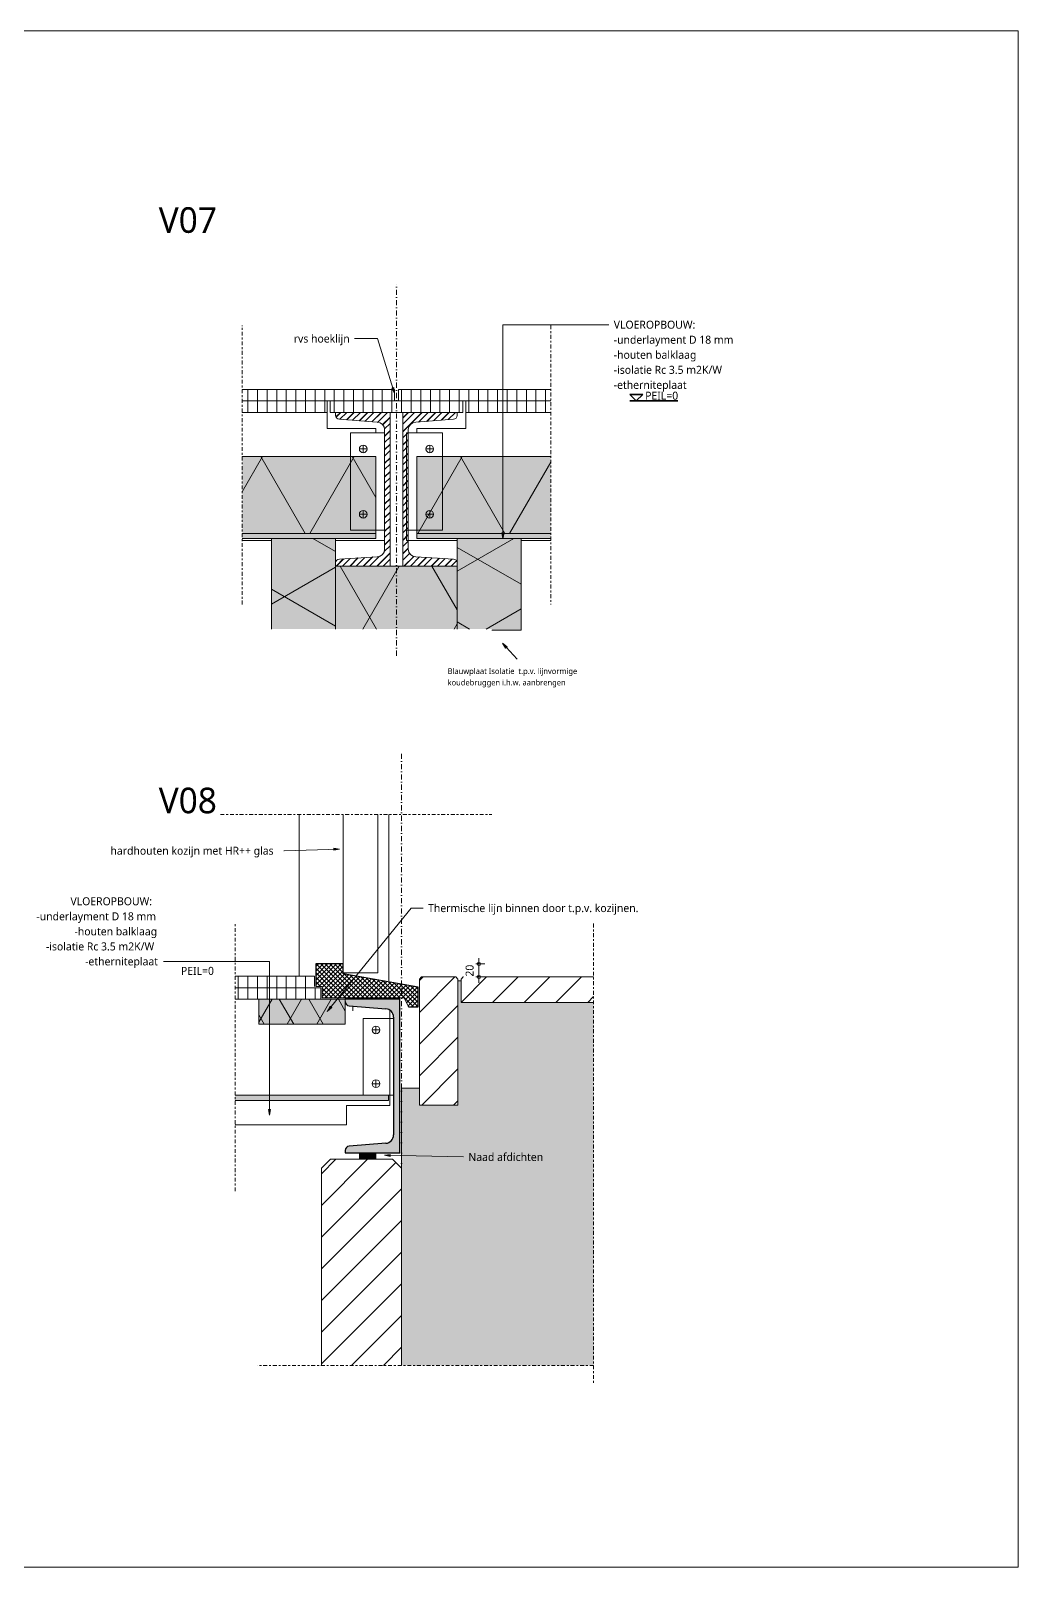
# Model space of a CAD drawing. Header units: millimetres. Extents: x 1381 to 5981, y 1743 to 14688.
# Drawn here: x 3636 to 5178, y 1743 to 4143 of the extents above; entities that cross this region are included whole.
import ezdxf

# ---------------------------------------------------------------- set-up
doc = ezdxf.new("R2010")
doc.units = ezdxf.units.MM
doc.linetypes.add('MV_center', pattern=[15, 6, -3, 3, -3])
doc.linetypes.add('MV_stramien', pattern=[16, 8, -4, 0, -4])
for name, color, linetype, lineweight in [('A-ANNO-DIMS', 211, 'Continuous', 13), ('A-ANNO-DIMS-5', 211, 'Continuous', 13), ('A-DETL', 90, 'Continuous', 13), ('A-DETL-GENF', 92, 'Continuous', 18), ('A-DETL-MEDM', 33, 'Continuous', 18), ('G-ANNO-TEXT', 231, 'Continuous', 13)]:
    doc.layers.add(name, color=color, linetype=linetype, lineweight=lineweight)
doc.styles.add('Segoe UI_2', font='segoeui.ttf', dxfattribs={"height": 12.5})
doc.styles.add('Segoe UI_3', font='segoeui.ttf', dxfattribs={"height": 40})
doc.styles.add('Segoe UI_4', font='segoeui.ttf', dxfattribs={"height": 9})
doc.styles.add('Segoe UI_B', font='segoeui.ttf', dxfattribs={"height": 12.5})
doc.dimstyles.new('2_5_mm', dxfattribs={"dimscale": 304.8, "dimtxt": 13.092049, "dimasz": 0.016404, "dimexe": 0.029528, "dimexo": 0.0625, "dimgap": 0.014764, "dimtad": 1, "dimdec": 0, "dimzin": 0, "dimdsep": 46, "dimtxsty": 'Segoe UI_2', "dimblk1": 'DOTBLANK', "dimblk2": 'DOTBLANK', "dimsah": 1, "dimcen": 0.09, "dimdle": 0.029528, "dimazin": 0, "dimtfac": 1, "dimtdec": 4, "dimtix": 1, "dimtmove": 0, "dimatfit": 3, "dimfxl": 0.029528, "dimfxlon": 1, "dimtvp": 1, "dimtfill": 1, "dimtolj": 1, "dimtzin": 0, "dimarcsym": 2})
pattern_1 = [(270, (0, 0), (-15, -9e-16), [])]
pattern_2 = [(45, (0, 0), (-10.6066, 10.6066), []), (45, (0.5, 0), (-10.6066, 10.6066), []), (45, (10, 0), (-10.6066, 10.6066), [])]
pattern_3 = [(300, (12.83, -244.8), (-107.387, -62), []), (240, (12.83, -244.8), (-107.387, 62), [])]
pattern_4 = [(90, (0, 0), (-15, 9e-16), [])]
pattern_5 = [(45, (0, 0), (-24.74874, 24.74874), [])]

# ---------------------------------------------------------------- blocks, each defined once
blk = doc.blocks.new('00 plaatmateriaal - d_18 mm-3690310-Details Strandbaak Paviljoen')
at = {"layer": 'A-DETL-GENF', "lineweight": 13}
h = blk.add_hatch(dxfattribs=at)
h.set_pattern_fill('FP_5', color=256, style=0, pattern_type=2)
h.set_pattern_definition(pattern_1)
h.paths.add_polyline_path([(47.3, 18), (0, 18), (0, 0), (132.5, 0), (132.5, 18)])
at = {"layer": 'A-DETL-MEDM'}
for p, q in [((132.5, 18), (0, 18)), ((0, 18), (0, 0))]:
    blk.add_line(p, q, dxfattribs=at)
blk = doc.blocks.new('42 isolatie - Type 1-V58-Details Strandbaak Paviljoen')
at = {"layer": 'A-DETL-GENF'}
blk.add_hatch(color=256, dxfattribs=at).paths.add_polyline_path([(209.3, 120.8), (0.3, 120.8), (0.3, 0.8), (209.3, 0.8)])
at = {"layer": 'A-DETL-GENF', "lineweight": 13}
h = blk.add_hatch(dxfattribs=at)
h.set_pattern_fill('FP_58', color=256, style=0, pattern_type=2)
h.set_pattern_definition([(60, (12.83, 244.8), (-107.387, 62), []), (120, (12.83, 244.8), (-107.387, -62), [])])
h.paths.add_polyline_path([(209.3, 120.8), (0.3, 120.8), (0.3, 0.8), (209.3, 0.8)])
at = {"layer": 'A-DETL-GENF'}
for p, q in [((209.3, 120.8), (0.3, 120.8)), ((0.3, 120.8), (0.3, 0.8)), ((209.3, 120.8), (0.3, 120.8)), ((0.3, 120.8), (0.3, 0.8)), ((0.3, 0.8), (209.3, 0.8)), ((0.3, 0.8), (209.3, 0.8))]:
    blk.add_line(p, q, dxfattribs=at)
blk = doc.blocks.new('42 isolatie - Type 1-V59-Details Strandbaak Paviljoen')
at = {"layer": 'A-DETL-GENF'}
blk.add_hatch(color=256, dxfattribs=at).paths.add_polyline_path([(209.3, -120.8), (209.3, -0.8), (0.3, -0.8), (0.3, -120.8), (70.4, -120.8)])
at = {"layer": 'A-DETL-GENF', "lineweight": 13}
h = blk.add_hatch(dxfattribs=at)
h.set_pattern_fill('FP_64', color=256, style=0, pattern_type=2)
h.set_pattern_definition(pattern_3)
h.paths.add_polyline_path([(209.3, -120.8), (209.3, -0.8), (0.3, -0.8), (0.3, -120.8), (70.4, -120.8)])
at = {"layer": 'A-DETL-GENF'}
for p, q in [((209.3, -0.8), (0.3, -0.8)), ((0.3, -0.8), (0.3, -120.8)), ((209.3, -0.8), (0.3, -0.8)), ((0.3, -0.8), (0.3, -120.8)), ((0.3, -120.8), (209.3, -120.8)), ((0.3, -120.8), (209.3, -120.8))]:
    blk.add_line(p, q, dxfattribs=at)
blk = doc.blocks.new('00 plaatmateriaal - d_18 mm-3690311-Details Strandbaak Paviljoen')
at = {"layer": 'A-DETL-GENF', "lineweight": 13}
h = blk.add_hatch(dxfattribs=at)
h.set_pattern_fill('FP_3', color=256, style=0, pattern_type=2)
h.set_pattern_definition(pattern_4)
h.paths.add_polyline_path([(58.5, -18), (132.5, -18), (132.5, 0), (0, 0), (0, -18)])
at = {"layer": 'A-DETL-MEDM'}
for p, q in [((0, 0), (0, -18)), ((0, -18), (132.5, -18))]:
    blk.add_line(p, q, dxfattribs=at)
blk = doc.blocks.new('00 plaatmateriaal - d_18 mm-3690312-Details Strandbaak Paviljoen')
at = {"layer": 'A-DETL-GENF', "lineweight": 13}
h = blk.add_hatch(dxfattribs=at)
h.set_pattern_fill('FP_5', color=256, style=0, pattern_type=2)
h.set_pattern_definition(pattern_1)
h.paths.add_polyline_path([(0, 18), (0, 0), (207, 0), (207, 18), (100.5, 18)])
at = {"layer": 'A-DETL-MEDM'}
for p, q in [((207, 18), (0, 18)), ((0, 18), (0, 0)), ((100.5, 0), (106.5, 0)), ((207, 0), (207, 18))]:
    blk.add_line(p, q, dxfattribs=at)
blk = doc.blocks.new('00 plaatmateriaal - d_18 mm-3690313-Details Strandbaak Paviljoen')
at = {"layer": 'A-DETL-GENF', "lineweight": 13}
h = blk.add_hatch(dxfattribs=at)
h.set_pattern_fill('FP_3', color=256, style=0, pattern_type=2)
h.set_pattern_definition(pattern_4)
h.paths.add_polyline_path([(164, -18), (238, -18), (238, 0), (0, 0), (0, -18)])
at = {"layer": 'A-DETL-MEDM'}
for p, q in [((238, 0), (0, 0)), ((0, 0), (0, -18)), ((0, -18), (238, -18))]:
    blk.add_line(p, q, dxfattribs=at)
blk = doc.blocks.new('00 plaatmateriaal - d_18 mm-V120-Details Strandbaak Paviljoen')
at = {"layer": 'A-DETL-GENF', "lineweight": 13}
h = blk.add_hatch(dxfattribs=at)
h.set_pattern_fill('FP_3', color=256, style=0, pattern_type=2)
h.set_pattern_definition(pattern_4)
h.paths.add_polyline_path([(303.5, -18), (303.5, 0), (65.5, 0), (65.5, -18), (150.7, -18)])
at = {"layer": 'A-DETL-MEDM'}
for p, q in [((303.5, 0), (65.5, 0)), ((303.5, -18), (303.5, 0)), ((65.5, -18), (303.5, -18))]:
    blk.add_line(p, q, dxfattribs=at)
blk = doc.blocks.new('NLRS_00_DI_maskeer - Type 1-4234865-Details Strandbaak Paviljoen')
at = {"layer": 'A-DETL-GENF', "linetype": 'MV_center'}
blk.add_line((336, 0), (-100, 0), dxfattribs=at)
blk = doc.blocks.new('NLRS_00_DI_maskeer - Type 1-4234856-Details Strandbaak Paviljoen')
at = {"layer": 'A-DETL-GENF', "linetype": 'MV_center'}
blk.add_line((-100, 0), (336, 0), dxfattribs=at)
blk = doc.blocks.new('42 isolatie - Type 1-3871303-Details Strandbaak Paviljoen')
at = {"layer": 'A-DETL-GENF'}
blk.add_hatch(color=256, dxfattribs=at).paths.add_polyline_path([(0.3, -99.1), (190.5, -99.1), (190.5, -0.8), (0.3, -0.8), (0.3, -50.4)])
at = {"layer": 'A-DETL-GENF', "lineweight": 13}
h = blk.add_hatch(dxfattribs=at)
h.set_pattern_fill('FP_64', color=256, style=0, pattern_type=2)
h.set_pattern_definition(pattern_3)
h.paths.add_polyline_path([(0.3, -99.1), (190.5, -99.1), (190.5, -0.8), (0.3, -0.8), (0.3, -50.4)])
at = {"layer": 'A-DETL-GENF'}
for p, q in [((190.5, -0.8), (0.3, -0.8)), ((0.3, -0.8), (0.3, -99.1)), ((190.5, -0.8), (0.3, -0.8)), ((190.5, -99.1), (190.5, -0.8))]:
    blk.add_line(p, q, dxfattribs=at)
blk = doc.blocks.new('42 isolatie - Type 1-V121-Details Strandbaak Paviljoen')
at = {"layer": 'A-DETL-GENF'}
blk.add_hatch(color=256, dxfattribs=at).paths.add_polyline_path([(0.3, -100.8), (143.3, -100.8), (143.3, -0.8), (2, -0.8), (2, -54.9), (0.3, -54.9), (0.3, -72.8)])
at = {"layer": 'A-DETL-GENF', "lineweight": 13}
h = blk.add_hatch(dxfattribs=at)
h.set_pattern_fill('FP_68', color=256, style=0, pattern_type=2)
h.set_pattern_definition([(300, (0, 0), (-87.295, -50.4), []), (240, (0, 0), (-87.295, 50.4), [])])
h.paths.add_polyline_path([(0.3, -54.9), (0.3, -100.8), (143.3, -100.8), (143.3, -0.8), (2, -0.8), (2, -54.9)])
at = {"layer": 'A-DETL-GENF'}
for p, q in [((143.3, -0.8), (2, -0.8)), ((143.3, -0.8), (2, -0.8)), ((143.3, -100.8), (143.3, -0.8)), ((143.3, -100.8), (143.3, -0.8)), ((0.3, -54.9), (0.3, -100.8)), ((0.3, -54.9), (0.3, -100.8)), ((0.3, -100.8), (143.3, -100.8)), ((0.3, -100.8), (143.3, -100.8))]:
    blk.add_line(p, q, dxfattribs=at)
blk = doc.blocks.new('42 isolatie - Type 1-V122-Details Strandbaak Paviljoen')
at = {"layer": 'A-DETL-GENF'}
blk.add_hatch(color=256, dxfattribs=at).paths.add_polyline_path([(2, 100.8), (2, 0.8), (143.3, 0.8), (143.3, 100.8), (50.7, 100.8)])
at = {"layer": 'A-DETL-GENF', "lineweight": 13}
h = blk.add_hatch(dxfattribs=at)
h.set_pattern_fill('FP_65', color=256, style=0, pattern_type=2)
h.set_pattern_definition([(60, (0, 0), (-87.295, 50.4), []), (120, (0, 0), (-87.295, -50.4), [])])
h.paths.add_polyline_path([(2, 0.8), (143.3, 0.8), (143.3, 100.8), (2, 100.8)])
at = {"layer": 'A-DETL-GENF'}
for p, q in [((143.3, 100.8), (2, 100.8)), ((143.3, 100.8), (2, 100.8)), ((143.3, 0.8), (143.3, 100.8)), ((143.3, 0.8), (143.3, 100.8)), ((2, 0.8), (143.3, 0.8)), ((2, 0.8), (143.3, 0.8))]:
    blk.add_line(p, q, dxfattribs=at)
blk = doc.blocks.new('00 plaatmateriaal - d_18 mm-3690315-Details Strandbaak Paviljoen')
at = {"layer": 'A-DETL-GENF', "lineweight": 13}
h = blk.add_hatch(dxfattribs=at)
h.set_pattern_fill('FP_3', color=256, style=0, pattern_type=2)
h.set_pattern_definition(pattern_4)
h.paths.add_polyline_path([(8, -18), (132.2, -18), (132.2, 0), (8, 0)])
at = {"layer": 'A-DETL-MEDM'}
for p, q in [((132.2, 0), (8, 0)), ((132.2, -16), (132.2, 0))]:
    blk.add_line(p, q, dxfattribs=at)
blk = doc.blocks.new('NLRS_00_DI_maskeer - Type 1-4234877-Details Strandbaak Paviljoen')
at = {"layer": 'A-DETL-GENF', "linetype": 'MV_center'}
blk.add_line((324.1, 0), (-100, 0), dxfattribs=at)
blk = doc.blocks.new('00 plaatmateriaal - d_18 mm-3690314-Details Strandbaak Paviljoen')
at = {"layer": 'A-DETL-GENF', "lineweight": 13}
h = blk.add_hatch(dxfattribs=at)
h.set_pattern_fill('FP_3', color=256, style=0, pattern_type=2)
h.set_pattern_definition(pattern_4)
h.paths.add_polyline_path([(143.1, -18), (143.1, 0), (9, 0), (9, -18), (94.5, -18)])
at = {"layer": 'A-DETL-MEDM'}
for p, q in [((143.1, 0), (9, 0)), ((143.1, -18), (143.1, 0)), ((9, -18), (46, -18))]:
    blk.add_line(p, q, dxfattribs=at)
blk = doc.blocks.new('NLRS_00_DI_maskeer - Type 1-4234816-Details Strandbaak Paviljoen')
at = {"layer": 'A-DETL-GENF', "linetype": 'MV_center'}
blk.add_line((-100, 0), (318, 0), dxfattribs=at)
blk = doc.blocks.new('NLRS_00_DI_maskeer - Type 1-4234880-Details Strandbaak Paviljoen')
at = {"layer": 'A-DETL-GENF', "linetype": 'MV_center'}
blk.add_line((425, 0), (-100, 0), dxfattribs=at)
blk = doc.blocks.new('NLRS_00_DI_maskeer - Type 1-4234881-Details Strandbaak Paviljoen')
at = {"layer": 'A-DETL-GENF', "linetype": 'MV_center'}
blk.add_line((620, 0), (-100, 0), dxfattribs=at)
blk = doc.blocks.new('42 isolatie - Type 1-3778580-Details Strandbaak Paviljoen')
at = {"layer": 'A-DETL-GENF'}
blk.add_hatch(color=256, dxfattribs=at).paths.add_polyline_path([(0.3, 0.8), (135.3, 0.8), (135.3, 39.8), (0.3, 39.8)])
at = {"layer": 'A-DETL-GENF', "lineweight": 13}
h = blk.add_hatch(dxfattribs=at)
h.set_pattern_fill('FP_159', color=256, style=0, pattern_type=2)
h.set_pattern_definition([(60, (0, 0), (-34.641, 20), []), (120, (0, 0), (-34.641, -20), [])])
h.paths.add_polyline_path([(0.3, 0.8), (135.3, 0.8), (135.3, 39.8), (0.3, 39.8)])
at = {"layer": 'A-DETL-GENF'}
for p, q in [((135.3, 39.8), (0.3, 39.8)), ((0.3, 39.8), (0.3, 0.8)), ((135.3, 39.8), (0.3, 39.8)), ((0.3, 39.8), (0.3, 0.8)), ((135.3, 0.8), (135.3, 39.8)), ((135.3, 0.8), (135.3, 39.8)), ((0.3, 0.8), (135.3, 0.8)), ((0.3, 0.8), (135.3, 0.8))]:
    blk.add_line(p, q, dxfattribs=at)
blk = doc.blocks.new('DIMBLOCK128-Details Strandbaak Paviljoen')
at = {"layer": 'A-ANNO-DIMS-5'}
for p, q in [((4335.9, 2694.2), (4335.9, 2655.9)), ((4335.9, 2685.2), (4326.9, 2685.2)), ((4335.9, 2664.9), (4326.9, 2664.9)), ((4335.9, 2685.2), (4344.9, 2685.2)), ((4335.9, 2664.9), (4344.9, 2664.9))]:
    blk.add_line(p, q, dxfattribs=at)
for centre in [(4335.9, 2685.2), (4335.9, 2664.9)]:
    blk.add_circle(centre, 2.5, dxfattribs=at)
at = {"layer": 'A-ANNO-DIMS-5', "color": 0, "insert": (4315.1, 2665.5), "char_height": 12.5, "width": 22.852, "attachment_point": 1, "rotation": 90, "line_spacing_factor": 1.142579, "style": 'Segoe UI_2', "bg_fill": 3, "box_fill_scale": 1.25, "bg_fill_color": 9, "bg_fill_true_color": 13158600, "bg_fill_transparency": 0}
blk.add_mtext('20', dxfattribs=at)
blk = doc.blocks.new('_DotBlank')
at = {"color": 0, "linetype": 'ByBlock', "lineweight": -2}
blk.add_line((-0.5, 0), (-1, 0), dxfattribs=at)
blk.add_circle((0, 0), 0.5, dxfattribs=at)

msp = doc.modelspace()

# ---------------------------------------------------------------- hatches: boundary and pattern name
at = {"layer": 'A-DETL-GENF', "lineweight": 13}
h = msp.add_hatch(dxfattribs=at)
h.set_pattern_fill('FP_4', color=254, style=0, pattern_type=2)
h.set_pattern_definition(pattern_2)
h.paths.add_polyline_path([(4197.1, 3306.7), (4197.1, 3546.7), (4112.1, 3546.7), (4112.1, 3542.1), (4112.3, 3540.5), (4112.9, 3539.1), (4113.9, 3537.8), (4115.1, 3536.9), (4116.6, 3536.3), (4118.1, 3536.1), (4177.1, 3531.3), (4180.1, 3530.9), (4182.9, 3529.8), (4185.2, 3528), (4187.1, 3525.6), (4188.2, 3522.8), (4188.6, 3519.8), (4188.6, 3332.9), (4188.2, 3330), (4187.1, 3327.2), (4185.2, 3324.8), (4182.9, 3323), (4180.1, 3321.8), (4177.1, 3321.4), (4118.1, 3317.6), (4116.6, 3317.4), (4115.1, 3316.8), (4113.9, 3315.8), (4112.9, 3314.6), (4112.3, 3313.2), (4112.1, 3311.6), (4112.1, 3306.7)])
h = msp.add_hatch(dxfattribs=at)
h.set_pattern_fill('FP_4', color=254, style=0, pattern_type=2)
h.set_pattern_definition(pattern_2)
h.paths.add_polyline_path([(4217.1, 3306.7), (4302.1, 3306.7), (4302.1, 3311.6), (4301.9, 3313.2), (4301.3, 3314.6), (4300.4, 3315.8), (4299.1, 3316.8), (4297.7, 3317.4), (4296.1, 3317.6), (4237.1, 3321.4), (4234.1, 3321.8), (4231.4, 3323), (4229, 3324.8), (4227.1, 3327.2), (4226, 3330), (4225.6, 3332.9), (4225.6, 3519.8), (4226, 3522.8), (4227.1, 3525.6), (4229, 3528), (4231.4, 3529.8), (4234.1, 3530.9), (4237.1, 3531.3), (4296.1, 3536.1), (4297.7, 3536.3), (4299.1, 3536.9), (4300.4, 3537.8), (4301.3, 3539.1), (4301.9, 3540.5), (4302.1, 3542.1), (4302.1, 3546.7), (4217.1, 3546.7), (4217.1, 3480.9)])
at = {"layer": 'A-DETL-GENF'}
for color, points in [(9, [(3966.1, 3349.7), (4175.1, 3349.7), (4175.1, 3357.7), (3966.1, 3357.7)]), (9, [(4448.1, 3349.7), (4448.1, 3357.7), (4239.1, 3357.7), (4239.1, 3349.7), (4402.1, 3349.7)]), (7, [(4212.1, 2390.2), (4212.1, 2630.2), (4127.1, 2630.2), (4127.1, 2626.4), (4127.3, 2624.8), (4127.9, 2623.3), (4128.8, 2622), (4130.1, 2620.9), (4131.5, 2620.2), (4133.1, 2619.9), (4190.6, 2615.3), (4193.8, 2614.6), (4196.7, 2613.2), (4199.2, 2611.2), (4201, 2608.5), (4202.2, 2605.5), (4202.6, 2602.3), (4202.6, 2418.1), (4202.2, 2414.9), (4201, 2411.9), (4199.2, 2409.3), (4196.7, 2407.2), (4193.8, 2405.8), (4190.6, 2405.2), (4133.1, 2400.6), (4131.5, 2400.2), (4130.1, 2399.5), (4128.8, 2398.5), (4127.9, 2397.2), (4127.3, 2395.7), (4127.1, 2394.1), (4127.1, 2390.2), (4175.1, 2390.2)]), (9, [(3955.1, 2472.2), (4194.9, 2472.2), (4194.9, 2480.2), (3955.1, 2480.2)]), (9, [(4175.1, 2380.2), (4175.1, 2390.2), (4149.3, 2390.2), (4149.3, 2380.2)])]:
    msp.add_hatch(color=color, dxfattribs=at).paths.add_polyline_path(points)
at = {"layer": 'A-DETL-GENF', "lineweight": 13}
h = msp.add_hatch(dxfattribs=at)
h.set_pattern_fill('FP_15', color=250, style=0, pattern_type=2)
h.set_pattern_definition([(45, (0, 0), (-3.535534, 3.535534), []), (135, (0, 0), (-3.535534, -3.535534), [])])
h.paths.add_polyline_path([(4241.1, 2618.2), (4241.1, 2649), (4124.1, 2669.7), (4124.1, 2685.2), (4081.1, 2685.2), (4081.1, 2650.2), (4091.1, 2650.2), (4091.1, 2632.2), (4219.1, 2632.2), (4226.1, 2618.2)])
h = msp.add_hatch(dxfattribs=at)
h.set_pattern_fill('FP_119', color=250, style=0, pattern_type=2)
h.set_pattern_definition(pattern_5)
h.paths.add_polyline_path([(4243.1, 2464.9), (4303.1, 2464.9), (4303.1, 2661.4), (4299.7, 2664.9), (4246.4, 2664.9), (4243.1, 2661.6), (4243.1, 2586)])
h = msp.add_hatch(dxfattribs=at)
h.set_pattern_fill('FP_119', color=250, style=0, pattern_type=2)
h.set_pattern_definition(pattern_5)
h.paths.add_polyline_path([(4308.1, 2624.9), (4515.1, 2624.9), (4515.1, 2664.9), (4311.4, 2664.9), (4308.1, 2661.6)])
h = msp.add_hatch(dxfattribs=at)
h.set_pattern_fill('FP_120', color=8, style=0, pattern_type=2)
h.set_pattern_definition([(0, (0, 0), (20.32, 5.08), [1.676, -13.564, 1.676, -13.564, -81.28]), (0, (0, 0), (20.32, 5.08), [-30.48, 1.676, -28.804, 1.676, -13.564, -35.56]), (0, (0, 0), (20.32, 5.08), [-76.2, 1.676, -8.484, 1.676, -23.724]), (120, (7.62, 2.54), (-14.559409, 15.057636), [1.676, -13.564, 1.676, -13.564, -81.28]), (120, (7.62, 2.54), (-14.559409, 15.057636), [-30.48, 1.676, -28.804, 1.676, -13.564, -35.56]), (120, (7.62, 2.54), (-14.559409, 15.057636), [-76.2, 1.676, -8.484, 1.676, -23.724]), (240, (10.16, 12.7), (-5.760591, -20.137636), [1.676, -13.564, 1.676, -13.564, -81.28]), (240, (10.16, 12.7), (-5.760591, -20.137636), [-30.48, 1.676, -28.804, 1.676, -13.564, -35.56]), (240, (10.16, 12.7), (-5.760591, -20.137636), [-76.2, 1.676, -8.484, 1.676, -23.724])])
h.paths.add_polyline_path([(4221.4, 2058.2), (4515.1, 2058.2), (4515.1, 2624.9), (4308.1, 2624.9), (4308.1, 2659.1), (4303.1, 2659.1), (4303.1, 2464.9), (4243.1, 2464.9), (4243.1, 2491.2), (4215.2, 2491.2), (4215.2, 2058.2)])
h = msp.add_hatch(dxfattribs=at)
h.set_pattern_fill('FP_119', color=250, style=0, pattern_type=2)
h.set_pattern_definition(pattern_5)
h.paths.add_polyline_path([(4152.6, 2058.2), (4215.1, 2058.2), (4215.1, 2366.1), (4201, 2380.2), (4104.3, 2380.2), (4090.1, 2366.1), (4090.1, 2058.2)])
at = {"layer": 'G-ANNO-TEXT'}
for points in [[(4204, 3576.5), (4202.9, 3585.6), (4199.9, 3584.6)], [(4373.5, 3349.5), (4375.1, 3358.5), (4371.9, 3358.5)], [(4372.5, 3186.3), (4377.5, 3178.6), (4379.8, 3180.7)], [(4118.3, 2864.8), (4109.3, 2866.1), (4109.4, 2862.9)], [(4099, 2611.2), (4105.9, 2617.1), (4103.5, 2619.1)], [(4008.8, 2448.9), (4010.4, 2457.9), (4007.2, 2457.9)], [(4188.2, 2386.4), (4197.1, 2384.6), (4197.2, 2387.8)]]:
    msp.add_hatch(color=7, dxfattribs=at).paths.add_polyline_path(points)

# ---------------------------------------------------------------- linework, layer by layer
at = {"layer": 'A-DETL', "lineweight": 18}
for p, q in [((2378.4, 4142.9), (5178.4, 4142.9)), ((5178.4, 4142.9), (5178.4, 1742.9)), ((4098.6, 3546.7), (4098.6, 3521.7)), ((4112.1, 3546.7), (4112.1, 3542.1)), ((4118.1, 3536.1), (4177.1, 3531.3)), ((4197.1, 3306.7), (4197.1, 3546.7)), ((4217.1, 3546.7), (4217.1, 3306.7)), ((4237.1, 3531.3), (4296.1, 3536.1)), ((4302.1, 3542.1), (4302.1, 3546.7)), ((4315.6, 3546.7), (4315.6, 3521.7)), ((4098.6, 3521.7), (4175.1, 3521.7)), ((4135.1, 3362.7), (4135.1, 3514.7)), ((4135.1, 3514.7), (4188.6, 3514.7)), ((4175.1, 3514.7), (4175.1, 3521.7)), ((4188.6, 3519.8), (4188.6, 3332.9)), ((4222.6, 3514.7), (4222.6, 3346.7)), ((4279.1, 3514.7), (4222.6, 3514.7)), ((4225.6, 3332.9), (4225.6, 3519.8)), ((4315.6, 3521.7), (4239.1, 3521.7)), ((4239.1, 3514.7), (4239.1, 3521.7)), ((4279.1, 3362.7), (4279.1, 3514.7)), ((4161.1, 3489.7), (4149.1, 3489.7)), ((4155.1, 3483.7), (4155.1, 3495.7)), ((4253.1, 3489.7), (4265.1, 3489.7)), ((4259.1, 3483.7), (4259.1, 3495.7)), ((4161.1, 3387.7), (4149.1, 3387.7)), ((4155.1, 3381.7), (4155.1, 3393.7)), ((4253.1, 3387.7), (4265.1, 3387.7)), ((4259.1, 3381.7), (4259.1, 3393.7)), ((4188.6, 3362.7), (4135.1, 3362.7)), ((4222.6, 3362.7), (4279.1, 3362.7)), ((3966.1, 3349.7), (4011.9, 3349.7)), ((4011.9, 3346.7), (3966.1, 3346.7)), ((4111.9, 3349.7), (4175.1, 3349.7)), ((4188.6, 3346.7), (4111.9, 3346.7)), ((4175.1, 3349.7), (4175.1, 3357.7)), ((4222.6, 3346.7), (4302.1, 3346.7)), ((4239.1, 3357.7), (4239.1, 3349.7)), ((4239.1, 3349.7), (4302.1, 3349.7)), ((4402.1, 3349.7), (4448.1, 3349.7)), ((4402.1, 3346.7), (4448.1, 3346.7)), ((4177.1, 3321.4), (4118.1, 3317.6)), ((4296.1, 3317.6), (4237.1, 3321.4)), ((4112.1, 3311.6), (4112.1, 3306.7)), ((4302.1, 3306.7), (4302.1, 3311.6)), ((4055.1, 2666.2), (4055.1, 2918.7)), ((4124.1, 2685.2), (4124.1, 2918.7)), ((4178.1, 2671.2), (4178.1, 2918.7)), ((4178.1, 2671.2), (4124.1, 2671.2)), ((4246.4, 2664.9), (4243.1, 2661.6)), ((4299.7, 2664.9), (4246.4, 2664.9)), ((4303.1, 2661.4), (4299.7, 2664.9)), ((4311.4, 2664.9), (4308.1, 2661.6)), ((4515.1, 2664.9), (4311.4, 2664.9)), ((4091.1, 2650.2), (4081.1, 2650.2)), ((4091.1, 2632.2), (4091.1, 2650.2)), ((4243.1, 2661.6), (4243.1, 2464.9)), ((4303.1, 2464.9), (4303.1, 2661.4)), ((4308.1, 2659.1), (4303.1, 2659.1)), ((4308.1, 2661.6), (4308.1, 2624.9)), ((4091.1, 2632.2), (4219.1, 2632.2)), ((4139.1, 2619.4), (4139.1, 2612.2)), ((4219.1, 2632.2), (4226.1, 2618.2)), ((4308.1, 2624.9), (4515.1, 2624.9)), ((4155.1, 2480.2), (4155.1, 2600.2)), ((4155.1, 2600.2), (4202.6, 2600.2)), ((4196.9, 2612.2), (4196.9, 2464.2)), ((4181.1, 2582.2), (4169.1, 2582.2)), ((4175.1, 2576.2), (4175.1, 2588.2)), ((4181.1, 2498.2), (4169.1, 2498.2)), ((4175.1, 2492.2), (4175.1, 2504.2)), ((4194.9, 2480.2), (3955.1, 2480.2)), ((3955.1, 2472.2), (4194.9, 2472.2)), ((4202.6, 2480.2), (4155.1, 2480.2)), ((4194.9, 2472.2), (4194.9, 2480.2)), ((4243.1, 2491.2), (4215.2, 2491.2)), ((4215.2, 2491.2), (4215.2, 2058.2)), ((4196.9, 2464.2), (4129.1, 2464.2)), ((4129.1, 2464.2), (4129.1, 2434.2)), ((4243.1, 2464.9), (4303.1, 2464.9)), ((3955.1, 2434.2), (4129.1, 2434.2)), ((4104.3, 2380.2), (4090.1, 2366.1)), ((4149.3, 2380.2), (4104.3, 2380.2)), ((4175.1, 2390.2), (4149.3, 2390.2)), ((4149.3, 2390.2), (4149.3, 2380.2)), ((4149.3, 2380.2), (4175.1, 2380.2)), ((4175.1, 2380.2), (4175.1, 2390.2)), ((4201, 2380.2), (4175.1, 2380.2)), ((4215.1, 2366.1), (4201, 2380.2)), ((4090.1, 2366.1), (4090.1, 2140.2)), ((4215.1, 2058.2), (4215.1, 2366.1)), ((4090.1, 2140.2), (4090.1, 2058.2)), ((5178.4, 1742.9), (2378.4, 1742.9))]:
    msp.add_line(p, q, dxfattribs=at)
at = {"layer": 'A-DETL', "linetype": 'MV_stramien', "lineweight": 18}
for p, q in [((4207.1, 3166.7), (4207.1, 3746.7)), ((4215.1, 3013.6), (4215.1, 2366.1))]:
    msp.add_line(p, q, dxfattribs=at)
at = {"layer": 'A-DETL', "lineweight": 35}
for p, q in [((4581.7, 3564.7), (4571.7, 3574.7)), ((4591.7, 3574.7), (4571.7, 3574.7)), ((4646.7, 3564.7), (4571.7, 3564.7)), ((4581.7, 3564.7), (4591.7, 3574.7))]:
    msp.add_line(p, q, dxfattribs=at)
at = {"layer": 'A-DETL'}
msp.add_line((4195.1, 2659.1), (4195.1, 2918.7), dxfattribs=at)
at = {"layer": 'A-DETL', "lineweight": 18}
for centre in [(4155.1, 3489.7), (4259.1, 3489.7), (4155.1, 3387.7), (4259.1, 3387.7), (4175.1, 2582.2), (4175.1, 2498.2)]:
    msp.add_circle(centre, 6, dxfattribs=at)
for centre, radius, start, end in [((4118.1, 3542.1), 6, 180, 270), ((4177.1, 3519.8), 11.5, 0, 90), ((4237.1, 3519.8), 11.5, 90, 180), ((4296.1, 3542.1), 6, 270, 0), ((4118.1, 3311.6), 6, 90, 180), ((4177.1, 3332.9), 11.5, 270, 0), ((4237.1, 3332.9), 11.5, 180, 270), ((4296.1, 3311.6), 6, 360, 90)]:
    msp.add_arc(centre, radius, start, end, dxfattribs=at)
at = {"layer": 'A-DETL-MEDM', "lineweight": 25}
for p, q in [((4124.1, 2685.2), (4081.1, 2685.2)), ((4081.1, 2685.2), (4081.1, 2650.2)), ((4124.1, 2669.7), (4124.1, 2685.2)), ((4241.1, 2649), (4124.1, 2669.7)), ((4241.1, 2618.2), (4241.1, 2649)), ((4212.1, 2630.2), (4127.1, 2630.2)), ((4133.1, 2619.9), (4190.6, 2615.3)), ((4212.1, 2390.2), (4212.1, 2630.2)), ((4226.1, 2618.2), (4241.1, 2618.2)), ((4202.6, 2602.3), (4202.6, 2418.1)), ((4190.6, 2405.2), (4133.1, 2400.6)), ((4127.1, 2394.1), (4127.1, 2390.2)), ((4127.1, 2390.2), (4149.3, 2390.2)), ((4175.1, 2390.2), (4212.1, 2390.2))]:
    msp.add_line(p, q, dxfattribs=at)
for centre, radius, start, end in [((4133.6, 2626.4), 6.5, 180, 265.426), ((4189.6, 2602.3), 13, 0, 85.426), ((4133.6, 2394.1), 6.5, 94.574, 180), ((4189.6, 2418.1), 13, 274.574, 0)]:
    msp.add_arc(centre, radius, start, end, dxfattribs=at)
at = {"layer": 'G-ANNO-TEXT', "color": 250}
for p, q in [((4373.5, 3683.7), (4539, 3683.7)), ((4373.5, 3349.5), (4373.5, 3683.7)), ((4177.7, 3662), (4141.4, 3662)), ((4204, 3576.5), (4177.7, 3662)), ((4202.9, 3585.6), (4199.9, 3584.6)), ((4199.9, 3584.6), (4204, 3576.5)), ((4204, 3576.5), (4202.9, 3585.6)), ((4375.1, 3358.5), (4371.9, 3358.5)), ((4371.9, 3358.5), (4373.5, 3349.5)), ((4373.5, 3349.5), (4375.1, 3358.5)), ((4372.5, 3186.3), (4377.5, 3178.6)), ((4379.8, 3180.7), (4372.5, 3186.3)), ((4372.5, 3186.3), (4395.7, 3161.3)), ((4377.5, 3178.6), (4379.8, 3180.7)), ((4031.8, 2862.1), (4031.4, 2862.1)), ((4118.3, 2864.8), (4031.8, 2862.1)), ((4118.3, 2864.8), (4109.3, 2866.1)), ((4109.3, 2866.1), (4109.4, 2862.9)), ((4109.4, 2862.9), (4118.3, 2864.8)), ((4099, 2611.2), (4230.3, 2772.5)), ((4230.3, 2772.5), (4249, 2772.5)), ((4008.8, 2689.2), (3843.2, 2689.2)), ((4008.8, 2448.9), (4008.8, 2689.2)), ((4103.5, 2619.1), (4099, 2611.2)), ((4099, 2611.2), (4105.9, 2617.1)), ((4105.9, 2617.1), (4103.5, 2619.1)), ((4010.4, 2457.9), (4007.2, 2457.9)), ((4007.2, 2457.9), (4008.8, 2448.9)), ((4008.8, 2448.9), (4010.4, 2457.9)), ((4197.2, 2387.8), (4188.2, 2386.4)), ((4188.2, 2386.4), (4197.1, 2384.6)), ((4188.2, 2386.4), (4311.9, 2383.8)), ((4197.1, 2384.6), (4197.2, 2387.8))]:
    msp.add_line(p, q, dxfattribs=at)

# ---------------------------------------------------------------- block references
at = {"layer": 'A-DETL-GENF', "linetype": 'MV_center'}
for name, p, rotation in [('NLRS_00_DI_maskeer - Type 1-4234856-Details Strandbaak Paviljoen', (3966.1, 3346.7), 90.00000000000006), ('NLRS_00_DI_maskeer - Type 1-4234865-Details Strandbaak Paviljoen', (4448.1, 3346.7), 89.99999999999991), ('NLRS_00_DI_maskeer - Type 1-4234877-Details Strandbaak Paviljoen', (4256.2, 2918.7), 180), ('NLRS_00_DI_maskeer - Type 1-4234816-Details Strandbaak Paviljoen', (3955.1, 2430.2), 89.99999999999991), ('NLRS_00_DI_maskeer - Type 1-4234881-Details Strandbaak Paviljoen', (4515.1, 2128.2), 90)]:
    msp.add_blockref(name, p, dxfattribs=dict(at, rotation=rotation))
at = {"layer": 'A-DETL-GENF'}
for name, p, rotation in [('42 isolatie - Type 1-V58-Details Strandbaak Paviljoen', (4175.4, 3478.5), 180), ('42 isolatie - Type 1-V122-Details Strandbaak Paviljoen', (4112.7, 3206.4), 90), ('42 isolatie - Type 1-V121-Details Strandbaak Paviljoen', (4301.3, 3206.4), 90)]:
    msp.add_blockref(name, p, dxfattribs=dict(at, rotation=rotation))
for name, p in [('42 isolatie - Type 1-V59-Details Strandbaak Paviljoen', (4238.8, 3478.5)), ('42 isolatie - Type 1-3871303-Details Strandbaak Paviljoen', (4111.6, 3307.5)), ('42 isolatie - Type 1-3778580-Details Strandbaak Paviljoen', (3991.8, 2590.4))]:
    msp.add_blockref(name, p, dxfattribs=at)
at = {"layer": 'A-DETL-GENF', "linetype": 'MV_center'}
msp.add_blockref('NLRS_00_DI_maskeer - Type 1-4234880-Details Strandbaak Paviljoen', (4090.1, 2058.2), dxfattribs=at)
at = {"layer": 'A-DETL-MEDM'}
for name, p in [('00 plaatmateriaal - d_18 mm-V120-Details Strandbaak Paviljoen', (3900.6, 3582.7)), ('00 plaatmateriaal - d_18 mm-3690313-Details Strandbaak Paviljoen', (4210.1, 3582.7)), ('00 plaatmateriaal - d_18 mm-3690311-Details Strandbaak Paviljoen', (4315.6, 3564.7)), ('00 plaatmateriaal - d_18 mm-3690315-Details Strandbaak Paviljoen', (3947.1, 2666.2)), ('00 plaatmateriaal - d_18 mm-3690314-Details Strandbaak Paviljoen', (3946.1, 2648.2))]:
    msp.add_blockref(name, p, dxfattribs=at)
at = {"layer": 'A-DETL-MEDM', "rotation": 180}
for name, p in [('00 plaatmateriaal - d_18 mm-3690310-Details Strandbaak Paviljoen', (4098.6, 3564.7)), ('00 plaatmateriaal - d_18 mm-3690312-Details Strandbaak Paviljoen', (4310.6, 3564.7))]:
    msp.add_blockref(name, p, dxfattribs=at)

# ---------------------------------------------------------------- texts
at = {"layer": 'G-ANNO-TEXT', "color": 7, "attachment_point": 1}
for s, insert, char_height, width, style in [('V07', (3835.7, 3867.2), 40, 117.447, 'Segoe UI_3'), ('VLOEROPBOUW:', (4546.5, 3690), 12.5, 167.152, 'Segoe UI_B'), ('rvs hoeklijn', (4046.6, 3668.3), 12.5, 105.823, 'Segoe UI_2'), ('-underlayment D 18 mm', (4546.5, 3666.5), 12.5, 231.688, 'Segoe UI_2'), ('-houten balklaag', (4546.5, 3643), 12.5, 159.536, 'Segoe UI_2'), ('-isolatie Rc 3.5 m2K/W', (4546.5, 3619.5), 12.5, 213.65, 'Segoe UI_2'), ('-etherniteplaat', (4546.5, 3596), 12.5, 139.494, 'Segoe UI_2'), ('PEIL=0', (4595.6, 3579.1), 12.5, 64.536, 'Segoe UI_2'), ('V08', (3835.7, 2960.6), 40, 117.447, 'Segoe UI_3'), ('hardhouten kozijn met HR++ glas', (3760.3, 2868.4), 12.5, 319.472, 'Segoe UI_2'), ('VLOEROPBOUW:', (3697.8, 2789.4), 12.5, 167.152, 'Segoe UI_B'), ('-underlayment D 18 mm', (3644.6, 2765.9), 12.5, 231.688, 'Segoe UI_2'), ('Thermische lijn binnen door t.p.v. kozijnen.', (4256.5, 2778.8), 12.5, 399.641, 'Segoe UI_2'), ('-houten balklaag', (3704.1, 2742.4), 12.5, 159.536, 'Segoe UI_2'), ('-isolatie Rc 3.5 m2K/W', (3659.5, 2718.9), 12.5, 213.65, 'Segoe UI_2'), ('-etherniteplaat', (3720.7, 2695.5), 12.5, 139.494, 'Segoe UI_2'), ('PEIL=0', (3870.4, 2680.7), 12.5, 64.536, 'Segoe UI_2'), ('Naad afdichten', (4319.4, 2390), 12.5, 143.502, 'Segoe UI_2')]:
    msp.add_mtext(s, dxfattribs=dict(at, insert=insert, char_height=char_height, width=width, style=style))

# ---------------------------------------------------------------- next in the draw order: texts
at = {"layer": 'G-ANNO-TEXT', "color": 7, "insert": (4287, 3147.1), "char_height": 9, "width": 262.954, "attachment_point": 1, "style": 'Segoe UI_4', "bg_fill": 3, "box_fill_scale": 1.25, "bg_fill_color": 9, "bg_fill_true_color": 13158600, "bg_fill_transparency": 0}
msp.add_mtext('Blauwplaat Isolatie  t.p.v. lijnvormige ', dxfattribs=at)

# ---------------------------------------------------------------- next in the draw order: dimensions: what is measured, and where the dimension line sits
at = {"layer": 'A-ANNO-DIMS'}
dim = msp.add_linear_dim(base=(4335.9, 2664.9), p1=(4326.9, 2685.2), p2=(4344.9, 2664.9), angle=90, dimstyle='2_5_mm', override={"dimpost": '<>', "dimfxl": 27.1762}, dxfattribs=at)
dim.commit()
dim.dimension.update_dxf_attribs({"geometry": 'DIMBLOCK128-Details Strandbaak Paviljoen', "text_midpoint": (4325, 2675.1)})

# ---------------------------------------------------------------- next in the draw order: texts
at = {"layer": 'G-ANNO-TEXT', "color": 7, "insert": (4287, 3129.3), "char_height": 9, "width": 235.696, "attachment_point": 1, "style": 'Segoe UI_4', "bg_fill": 3, "box_fill_scale": 1.25, "bg_fill_color": 9, "bg_fill_true_color": 13158600, "bg_fill_transparency": 0}
msp.add_mtext('koudebruggen i.h.w. aanbrengen', dxfattribs=at)

doc.saveas('drawing.dxf')
